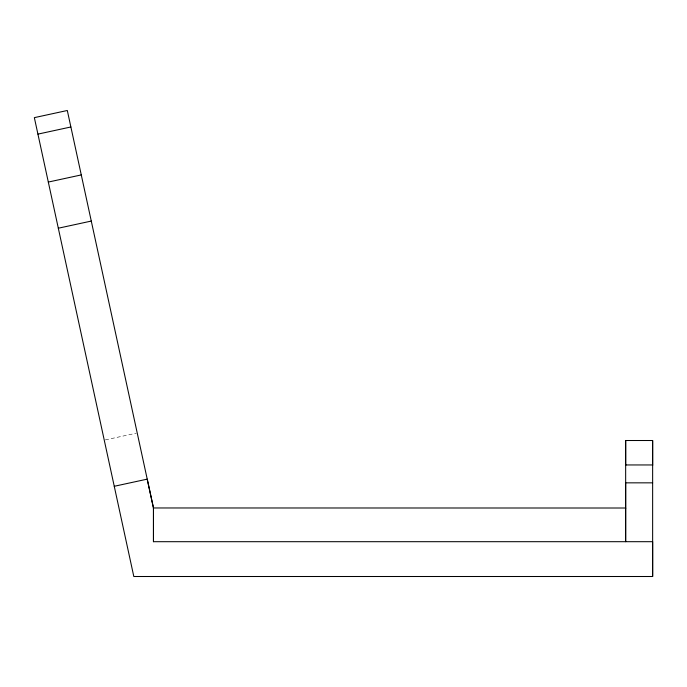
<?xml version="1.0" encoding="UTF-8"?>
<svg xmlns="http://www.w3.org/2000/svg" width="687" height="687" viewBox="0 0 687 687"><rect width="100%" height="100%" fill="white"/><g stroke="black" fill="none" stroke-linecap="round" stroke-linejoin="round"><path stroke-width="0.52" stroke-dasharray="3.44 2.58" d="M105.283 439.912L136.189 433.214"/><path stroke-width="1.03" d="M153.459 541.699L153.476 507.976L67.309 110.495L34.35 117.64L133.81 576.505L652.65 576.505L652.65 541.691L153.459 541.699L153.459 507.968L147.216 479.14L114.257 486.284M625.668 508.517L625.659 440.513L652.641 440.513L652.65 465.46M652.641 576.505L652.641 440.513M37.922 134.12L70.881 126.975M48.313 182.064L81.281 174.919M58.318 228.213L91.277 221.068M625.651 464.953L652.641 464.953M652.641 482.841L625.651 482.841L625.651 541.699L625.659 508.011L153.459 507.968M625.659 440.513L625.668 465.46M153.467 508.037L153.467 508.99"/></g></svg>
